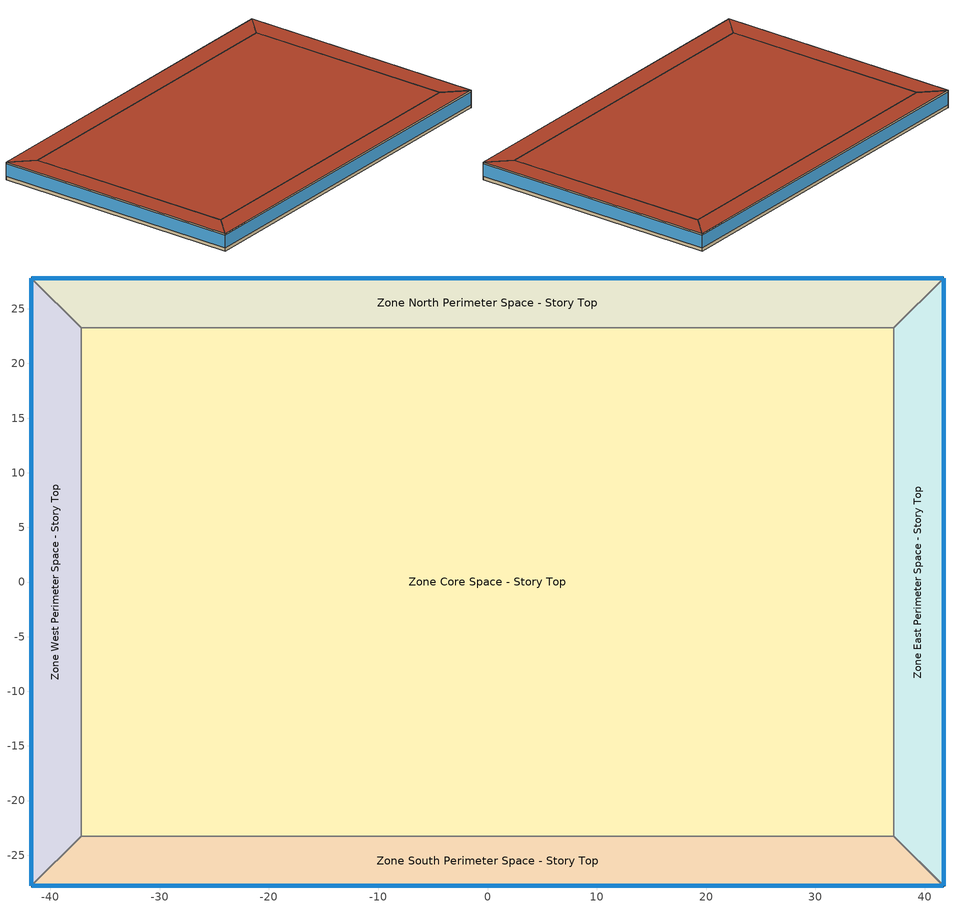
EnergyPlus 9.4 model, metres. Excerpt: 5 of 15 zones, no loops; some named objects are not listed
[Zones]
Zone Core Space - Story Top
 floor adiabatic (Typical Interior Floor): -37.16,-23.25 -37.16,23.25 37.16,23.25 37.16,-23.25 z75.29
 wall to Zone West Perimeter Space - Story Top (Typical Interior Wall): -37.16,23.25 -37.16,-23.25 z75.29:79.25
 wall to Zone North Perimeter Space - Story Top (Typical Interior Wall): 37.16,23.25 -37.16,23.25 z75.29:79.25
 wall to Zone East Perimeter Space - Story Top (Typical Interior Wall): 37.16,-23.25 37.16,23.25 z75.29:79.25
 wall to Zone South Perimeter Space - Story Top (Typical Interior Wall): -37.16,-23.25 37.16,-23.25 z75.29:79.25
 roof outside (Typical IEAD Roof - Highly Reflective R-20.83): 37.16,-23.25 37.16,23.25 -37.16,23.25 -37.16,-23.25 z79.25
Zone East Perimeter Space - Story Top
 floor adiabatic (Typical Interior Floor): 41.74,27.82 41.74,-27.82 37.16,-23.25 37.16,23.25 z75.29
 wall outside (Typical Insulated Exterior Mass Wall R-6.62): 41.74,-27.82 41.74,27.82 z75.29:79.25
 wall to Zone South Perimeter Space - Story Top (Typical Interior Wall): 37.16,-23.25 41.74,-27.82 z75.29:79.25
 wall to Zone North Perimeter Space - Story Top (Typical Interior Wall): 41.74,27.82 37.16,23.25 z75.29:79.25
 window (VIG): 41.74,-27.8 41.74,27.8 z76.05:78.82
 roof outside (Typical IEAD Roof - Highly Reflective R-20.83): 37.16,23.25 37.16,-23.25 41.74,-27.82 41.74,27.82 z79.25
Zone North Perimeter Space - Story Top
 floor adiabatic (Typical Interior Floor): -41.74,27.82 41.74,27.82 37.16,23.25 -37.16,23.25 z75.29
 wall outside (Typical Insulated Exterior Mass Wall R-6.62): 41.74,27.82 -41.74,27.82 z75.29:79.25
 wall to Zone West Perimeter Space - Story Top (Typical Interior Wall): -41.74,27.82 -37.16,23.25 z75.29:79.25
 window (VIG): 41.71,27.82 -41.71,27.82 z76.05:78.82
 roof outside (Typical IEAD Roof - Highly Reflective R-20.83): -37.16,23.25 37.16,23.25 41.74,27.82 -41.74,27.82 z79.25
Zone South Perimeter Space - Story Top
 floor adiabatic (Typical Interior Floor): 41.74,-27.82 -41.74,-27.82 -37.16,-23.25 37.16,-23.25 z75.29
 wall outside (Typical Insulated Exterior Mass Wall R-6.62): -41.74,-27.82 41.74,-27.82 z75.29:79.25
 wall to Zone West Perimeter Space - Story Top (Typical Interior Wall): -37.16,-23.25 -41.74,-27.82 z75.29:79.25
 window (VIG): -41.71,-27.82 41.71,-27.82 z76.05:78.82
 roof outside (Typical IEAD Roof - Highly Reflective R-20.83): 37.16,-23.25 -37.16,-23.25 -41.74,-27.82 41.74,-27.82 z79.25
Zone West Perimeter Space - Story Top
 floor adiabatic (Typical Interior Floor): -41.74,-27.82 -41.74,27.82 -37.16,23.25 -37.16,-23.25 z75.29
 wall outside (Typical Insulated Exterior Mass Wall R-6.62): -41.74,27.82 -41.74,-27.82 z75.29:79.25
 window (VIG): -41.74,27.8 -41.74,-27.8 z76.05:78.82
 roof outside (Typical IEAD Roof - Highly Reflective R-20.83): -37.16,-23.25 -37.16,23.25 -41.74,27.82 -41.74,-27.82 z79.25
[Building]
90.1-2010|MediumOffice: Terrain=City
[Site:Location]
Tucson International Ap_AZ_USA: Latitude {deg}=32.13; Longitude {deg}=-110.95; Time Zone {hr}=-7; Elevation {m}=777
[Site:GroundTemperature:FCfactorMethod]
January Ground Temperature {C}=20.9; February Ground Temperature {C}=15.4; March Ground Temperature {C}=11.9; April Ground Temperature {C}=14.8; May Ground Temperature {C}=12.7; June Ground Temperature {C}=15.4; July Ground Temperature {C}=23.3; August Ground Temperature {C}=26.3; September Ground Temperature {C}=31.2; October Ground Temperature {C}=30.4; November Ground Temperature {C}=29.8; December Ground Temperature {C}=27.8
[Site:WaterMainsTemperature]
Calculation Method=Correlation; Annual Average Outdoor Air Temperature {C}=20.3917; Maximum Difference In Monthly Average Outdoor Air Temperatures {deltaC}=20.1
[SizingPeriod:DesignDay] Day of Month=21; Dry-Bulb Temperature Range Modifier Type=DefaultMultipliers; Humidity Condition Type=Wetbulb; Barometric Pressure {Pa}=92332; Rain Indicator=No; Snow Indicator=No; Daylight Saving Time Indicator=No
Name | Month | Day Type | Maximum Dry-Bulb Temperature {C} | Daily Dry-Bulb Temperature Range {deltaC} | Wetbulb or DewPoint at Maximum Dry-Bulb {C} | Wind Speed {m/s} | Wind Direction {deg} | Solar Model Indicator | ASHRAE Clear Sky Optical Depth for Beam Irradiance (taub) | ASHRAE Clear Sky Optical Depth for Diffuse Irradiance (taud) | Sky Clearness
Tucson International Ap Ann Clg .4% Condns DB=>MWB 1 | 7 | SummerDesignDay | 41.1 | 13.8 | 19 | 5 | 300 | ASHRAETau | 0.555 | 1.73
Tucson International Ap Ann Clg .4% Condns WB=>MDB 1 | 7 | SummerDesignDay | 31.6 | 13.8 | 22.5 | 5 | 300 | ASHRAETau | 0.555 | 1.73
Tucson International Ap Ann Htg 99.6% Condns DB 1 | 12 | WinterDesignDay | -0.2 | 0 | -0.2 | 2.5 | 140 | ASHRAEClearSky |  |  | 0
[Material]
Name | Roughness | Thickness {m} | Conductivity {W/m-K} | Density {kg/m3} | Specific Heat {J/kg-K} | Thermal Absorptance | Solar Absorptance | Visible Absorptance
1/2IN Gypsum | Smooth | 0.0127 | 0.16 | 784.9 | 830 | 0.9 | 0.4 | 0.4
100mm Normalweight concrete floor | MediumRough | 0.1016 | 2.31045 | 2322 | 832.557 | 0.9 | 0.7 | 0.7
1IN Stucco | Smooth | 0.0253 | 0.6918 | 1858 | 837 | 0.9 | 0.7 | 0.92
8IN CONCRETE HW RefBldg | Rough | 0.2032 | 1.311 | 2240 | 836.8 | 0.9 | 0.7 | 0.7
G01 13mm gypsum board | Smooth | 0.0127 | 0.160031 | 800.001 | 1090.73 | 0.9 | 0.7 | 0.5
Metal Roof Surface | Smooth | 0.0008 | 45.28 | 7824 | 500 | 0.9 | 0.7 | 0.7
Roof Membrane - Highly Reflective | VeryRough | 0.0095 | 0.16 | 1121.29 | 1460 | 0.75 | 0.45 | 0.7
Std Wood 6inch 1 | MediumSmooth | 0.15 | 0.12 | 540 | 1210 | 0.9 | 0.7 | 0.7
[Material:NoMass] Roughness=Smooth; Thermal Absorptance=0.9; Solar Absorptance=0.7
Name | Thermal Resistance {m2-K/W} | Visible Absorptance
CP02 CARPET PAD | 0.21648 | 0.8
Typical Insulation R-19.72 | 3.4722 | 0.7
Typical Insulation R-4.23 | 0.745657 | 0.7
[WindowMaterial:Glazing] Optical Data Type=Spectral; Infrared Transmittance at Normal Incidence=0; Front Side Infrared Hemispherical Emissivity=0.84
Name | Window Glass Spectral Data Set | Thickness {m} | Back Side Infrared Hemispherical Emissivity | Conductivity {W/m-K}
Glass_6296_Layer | Glass_6296_Layer_SpecDat | 0.00566 | 0.029715 | 1
Glass_6381_Layer | Glass_6381_Layer_SpecDat | 0.00566 | 0.085882 | 1
Glass_5004_Layer | Glass_5004_Layer_SpecDat | 0.005664 | 0.84 | 1.000345
[Construction]
InteriorFurnishings 1: Std Wood 6inch 1
Typical IEAD Roof - Highly Reflective R-20.83: Roof Membrane - Highly Reflective, Typical Insulation R-19.72, Metal Roof Surface
Typical Insulated Exterior Mass Wall R-6.62: 1IN Stucco, 8IN CONCRETE HW RefBldg, Typical Insulation R-4.23, 1/2IN Gypsum
Typical Interior Floor: 100mm Normalweight concrete floor, CP02 CARPET PAD
Typical Interior Wall: G01 13mm gypsum board, G01 13mm gypsum board
VIG: Glass_6296_Layer, Gap_2_W_0_0120, Glass_6381_Layer, Gap_300_W_0_0003, Glass_5004_Layer
[WindowMaterial:Gas]
Name | Gas Type | Thickness {m} | Conductivity Coefficient A {W/m-K} | Conductivity Coefficient B {W/m-K2} | Conductivity Coefficient C {W/m-K3} | Viscosity Coefficient A {kg/m-s} | Viscosity Coefficient B {kg/m-s-K} | Viscosity Coefficient C {kg/m-s-K2} | Specific Heat Coefficient A {J/kg-K} | Specific Heat Coefficient B {J/kg-K2} | Specific Heat Coefficient C {J/kg-K3} | Molecular Weight {g/mol} | Specific Heat Ratio
Gap_2_W_0_0120 | Argon | 0.012
Gap_300_W_0_0003 | Custom | 0.0003 | 0.00001 | 0.00001 | 0.00001 | 0.00001 | 0.00001 | 0.00001 | 0.00001 | 0.00001 | 0.00001 | 20 | 1.1
[MaterialProperty:GlazingSpectralData] Wavelength 1 {micron}=0.3; Wavelength 2 {micron}=0.305; Wavelength 3 {micron}=0.31; Wavelength 4 {micron}=0.315; Wavelength 5 {micron}=0.32; Wavelength 6 {micron}=0.325; Wavelength 7 {micron}=0.33; Wavelength 8 {micron}=0.335; Wavelength 9 {micron}=0.34; Wavelength 10 {micron}=0.345; Wavelength 11 {micron}=0.35; Wavelength 12 {micron}=0.355; Wavelength 13 {micron}=0.36; Wavelength 14 {micron}=0.365; Wavelength 15 {micron}=0.37; Wavelength 16 {micron}=0.375; Wavelength 17 {micron}=0.38; Wavelength 18 {micron}=0.385; Wavelength 19 {micron}=0.39; Wavelength 20 {micron}=0.395; Wavelength 21 {micron}=0.4; Wavelength 22 {micron}=0.41; Wavelength 23 {micron}=0.42; Wavelength 24 {micron}=0.43; Wavelength 25 {micron}=0.44; Wavelength 26 {micron}=0.45; Wavelength 27 {micron}=0.46; Wavelength 28 {micron}=0.47; Wavelength 29 {micron}=0.48; Wavelength 30 {micron}=0.49; Wavelength 31 {micron}=0.5; Wavelength 32 {micron}=0.51; Wavelength 33 {micron}=0.52; Wavelength 34 {micron}=0.53; Wavelength 35 {micron}=0.54; Wavelength 36 {micron}=0.55; Wavelength 37 {micron}=0.56; Wavelength 38 {micron}=0.57; Wavelength 39 {micron}=0.58; Wavelength 40 {micron}=0.59; Wavelength 41 {micron}=0.6; Wavelength 42 {micron}=0.61; Wavelength 43 {micron}=0.62; Wavelength 44 {micron}=0.63; Wavelength 45 {micron}=0.64; Wavelength 46 {micron}=0.65; Wavelength 47 {micron}=0.66; Wavelength 48 {micron}=0.67; Wavelength 49 {micron}=0.68; Wavelength 50 {micron}=0.69; Wavelength 51 {micron}=0.7; Wavelength 52 {micron}=0.71; Wavelength 53 {micron}=0.72; Wavelength 54 {micron}=0.73; Wavelength 55 {micron}=0.74; Wavelength 56 {micron}=0.75; Wavelength 57 {micron}=0.76; Wavelength 58 {micron}=0.77; Wavelength 59 {micron}=0.78; Wavelength 60 {micron}=0.79; Wavelength 61 {micron}=0.8; Wavelength 62 {micron}=0.81; Wavelength 63 {micron}=0.82; Wavelength 64 {micron}=0.83; Wavelength 65 {micron}=0.84; Wavelength 66 {micron}=0.85; Wavelength 67 {micron}=0.86; Wavelength 68 {micron}=0.87; Wavelength 69 {micron}=0.88; Wavelength 70 {micron}=0.89; Wavelength 71 {micron}=0.9; Wavelength 72 {micron}=0.91; Wavelength 73 {micron}=0.92; Wavelength 74 {micron}=0.93; Wavelength 75 {micron}=0.94; Wavelength 76 {micron}=0.95; Wavelength 77 {micron}=0.96; Wavelength 78 {micron}=0.97; Wavelength 79 {micron}=0.98; Wavelength 80 {micron}=0.99; Wavelength 81 {micron}=1; Wavelength 82 {micron}=1.05; Wavelength 83 {micron}=1.1; Wavelength 84 {micron}=1.15; Wavelength 85 {micron}=1.2; Wavelength 86 {micron}=1.25; Wavelength 87 {micron}=1.3; Wavelength 88 {micron}=1.35; Wavelength 89 {micron}=1.4; Wavelength 90 {micron}=1.45; Wavelength 91 {micron}=1.5; Wavelength 92 {micron}=1.55; Wavelength 93 {micron}=1.6; Wavelength 94 {micron}=1.65; Wavelength 95 {micron}=1.7; Wavelength 96 {micron}=1.75; Wavelength 97 {micron}=1.8; Wavelength 98 {micron}=1.85; Wavelength 99 {micron}=1.9; Wavelength 100 {micron}=1.95; Wavelength 101 {micron}=2; Wavelength 102 {micron}=2.05; Wavelength 103 {micron}=2.1; Wavelength 104 {micron}=2.15; Wavelength 105 {micron}=2.2; Wavelength 106 {micron}=2.25; Wavelength 107 {micron}=2.3; Wavelength 108 {micron}=2.35; Wavelength 109 {micron}=2.4; Wavelength 110 {micron}=2.45; Wavelength 111 {micron}=2.5
Name | Transmittance 1 | Front Reflectance 1 | Back Reflectance 1 | Transmittance 2 | Front Reflectance 2 | Back Reflectance 2 | Transmittance 3 | Front Reflectance 3 | Back Reflectance 3 | Transmittance 4 | Front Reflectance 4 | Back Reflectance 4 | Transmittance 5 | Front Reflectance 5 | Back Reflectance 5 | Transmittance 6 | Front Reflectance 6 | Back Reflectance 6 | Transmittance 7 | Front Reflectance 7 | Back Reflectance 7 | Transmittance 8 | Front Reflectance 8 | Back Reflectance 8 | Transmittance 9 | Front Reflectance 9 | Back Reflectance 9 | Transmittance 10 | Front Reflectance 10 | Back Reflectance 10 | Transmittance 11 | Front Reflectance 11 | Back Reflectance 11 | Transmittance 12 | Front Reflectance 12 | Back Reflectance 12 | Transmittance 13 | Front Reflectance 13 | Back Reflectance 13 | Transmittance 14 | Front Reflectance 14 | Back Reflectance 14 | Transmittance 15 | Front Reflectance 15 | Back Reflectance 15 | Transmittance 16 | Front Reflectance 16 | Back Reflectance 16 | Transmittance 17 | Front Reflectance 17 | Back Reflectance 17 | Transmittance 18 | Front Reflectance 18 | Back Reflectance 18 | Transmittance 19 | Front Reflectance 19 | Back Reflectance 19 | Transmittance 20 | Front Reflectance 20 | Back Reflectance 20 | Transmittance 21 | Front Reflectance 21 | Back Reflectance 21 | Transmittance 22 | Front Reflectance 22 | Back Reflectance 22 | Transmittance 23 | Front Reflectance 23 | Back Reflectance 23 | Transmittance 24 | Front Reflectance 24 | Back Reflectance 24 | Transmittance 25 | Front Reflectance 25 | Back Reflectance 25 | Transmittance 26 | Front Reflectance 26 | Back Reflectance 26 | Transmittance 27 | Front Reflectance 27 | Back Reflectance 27 | Transmittance 28 | Front Reflectance 28 | Back Reflectance 28 | Transmittance 29 | Front Reflectance 29 | Back Reflectance 29 | Transmittance 30 | Front Reflectance 30 | Back Reflectance 30 | Transmittance 31 | Front Reflectance 31 | Back Reflectance 31 | Transmittance 32 | Front Reflectance 32 | Back Reflectance 32 | Transmittance 33 | Front Reflectance 33 | Back Reflectance 33 | Transmittance 34 | Front Reflectance 34 | Back Reflectance 34 | Transmittance 35 | Front Reflectance 35 | Back Reflectance 35 | Transmittance 36 | Front Reflectance 36 | Back Reflectance 36 | Transmittance 37 | Front Reflectance 37 | Back Reflectance 37 | Transmittance 38 | Front Reflectance 38 | Back Reflectance 38 | Transmittance 39 | Front Reflectance 39 | Back Reflectance 39 | Transmittance 40 | Front Reflectance 40 | Back Reflectance 40 | Transmittance 41 | Front Reflectance 41 | Back Reflectance 41 | Transmittance 42 | Front Reflectance 42 | Back Reflectance 42 | Transmittance 43 | Front Reflectance 43 | Back Reflectance 43 | Transmittance 44 | Front Reflectance 44 | Back Reflectance 44 | Transmittance 45 | Front Reflectance 45 | Back Reflectance 45 | Transmittance 46 | Front Reflectance 46 | Back Reflectance 46 | Transmittance 47 | Front Reflectance 47 | Back Reflectance 47 | Transmittance 48 | Front Reflectance 48 | Back Reflectance 48 | Transmittance 49 | Front Reflectance 49 | Back Reflectance 49 | Transmittance 50 | Front Reflectance 50 | Back Reflectance 50 | Transmittance 51 | Front Reflectance 51 | Back Reflectance 51 | Transmittance 52 | Front Reflectance 52 | Back Reflectance 52 | Transmittance 53 | Front Reflectance 53 | Back Reflectance 53 | Transmittance 54 | Front Reflectance 54 | Back Reflectance 54 | Transmittance 55 | Front Reflectance 55 | Back Reflectance 55 | Transmittance 56 | Front Reflectance 56 | Back Reflectance 56 | Transmittance 57 | Front Reflectance 57 | Back Reflectance 57 | Transmittance 58 | Front Reflectance 58 | Back Reflectance 58 | Transmittance 59 | Front Reflectance 59 | Back Reflectance 59 | Transmittance 60 | Front Reflectance 60 | Back Reflectance 60 | Transmittance 61 | Front Reflectance 61 | Back Reflectance 61 | Transmittance 62 | Front Reflectance 62 | Back Reflectance 62 | Transmittance 63 | Front Reflectance 63 | Back Reflectance 63 | Transmittance 64 | Front Reflectance 64 | Back Reflectance 64 | Transmittance 65 | Front Reflectance 65 | Back Reflectance 65 | Transmittance 66 | Front Reflectance 66 | Back Reflectance 66 | Transmittance 67 | Front Reflectance 67 | Back Reflectance 67 | Transmittance 68 | Front Reflectance 68 | Back Reflectance 68 | Transmittance 69 | Front Reflectance 69 | Back Reflectance 69 | Transmittance 70 | Front Reflectance 70 | Back Reflectance 70 | Transmittance 71 | Front Reflectance 71 | Back Reflectance 71 | Transmittance 72 | Front Reflectance 72 | Back Reflectance 72 | Transmittance 73 | Front Reflectance 73 | Back Reflectance 73 | Transmittance 74 | Front Reflectance 74 | Back Reflectance 74 | Transmittance 75 | Front Reflectance 75 | Back Reflectance 75 | Transmittance 76 | Front Reflectance 76 | Back Reflectance 76 | Transmittance 77 | Front Reflectance 77 | Back Reflectance 77 | Transmittance 78 | Front Reflectance 78 | Back Reflectance 78 | Transmittance 79 | Front Reflectance 79 | Back Reflectance 79 | Transmittance 80 | Front Reflectance 80 | Back Reflectance 80 | Transmittance 81 | Front Reflectance 81 | Back Reflectance 81 | Transmittance 82 | Front Reflectance 82 | Back Reflectance 82 | Transmittance 83 | Front Reflectance 83 | Back Reflectance 83 | Transmittance 84 | Front Reflectance 84 | Back Reflectance 84 | Transmittance 85 | Front Reflectance 85 | Back Reflectance 85 | Transmittance 86 | Front Reflectance 86 | Back Reflectance 86 | Transmittance 87 | Front Reflectance 87 | Back Reflectance 87 | Transmittance 88 | Front Reflectance 88 | Back Reflectance 88 | Transmittance 89 | Front Reflectance 89 | Back Reflectance 89 | Transmittance 90 | Front Reflectance 90 | Back Reflectance 90 | Transmittance 91 | Front Reflectance 91 | Back Reflectance 91 | Transmittance 92 | Front Reflectance 92 | Back Reflectance 92 | Transmittance 93 | Front Reflectance 93 | Back Reflectance 93 | Transmittance 94 | Front Reflectance 94 | Back Reflectance 94 | Transmittance 95 | Front Reflectance 95 | Back Reflectance 95 | Transmittance 96 | Front Reflectance 96 | Back Reflectance 96 | Transmittance 97 | Front Reflectance 97 | Back Reflectance 97 | Transmittance 98 | Front Reflectance 98 | Back Reflectance 98 | Transmittance 99 | Front Reflectance 99 | Back Reflectance 99 | Transmittance 100 | Front Reflectance 100 | Back Reflectance 100 | Transmittance 101 | Front Reflectance 101 | Back Reflectance 101 | Transmittance 102 | Front Reflectance 102 | Back Reflectance 102 | Transmittance 103 | Front Reflectance 103 | Back Reflectance 103 | Transmittance 104 | Front Reflectance 104 | Back Reflectance 104 | Transmittance 105 | Front Reflectance 105 | Back Reflectance 105 | Transmittance 106 | Front Reflectance 106 | Back Reflectance 106 | Transmittance 107 | Front Reflectance 107 | Back Reflectance 107 | Transmittance 108 | Front Reflectance 108 | Back Reflectance 108 | Transmittance 109 | Front Reflectance 109 | Back Reflectance 109 | Transmittance 110 | Front Reflectance 110 | Back Reflectance 110 | Transmittance 111 | Front Reflectance 111 | Back Reflectance 111
Glass_6296_Layer_SpecDat | 0.003 | 0.0517 | 0.3658 | 0.0056 | 0.0536 | 0.3787 | 0.0092 | 0.0577 | 0.3963 | 0.0133 | 0.0634 | 0.416 | 0.0177 | 0.0709 | 0.4343 | 0.0219 | 0.078 | 0.4477 | 0.0261 | 0.0848 | 0.4583 | 0.03 | 0.0902 | 0.4608 | 0.034 | 0.0927 | 0.447 | 0.0384 | 0.0946 | 0.427 | 0.0442 | 0.0997 | 0.4112 | 0.0528 | 0.1086 | 0.4001 | 0.0668 | 0.1221 | 0.3962 | 0.0873 | 0.1387 | 0.3989 | 0.1141 | 0.1576 | 0.4051 | 0.144 | 0.1753 | 0.4049 | 0.1808 | 0.1906 | 0.3904 | 0.2173 | 0.2013 | 0.3668 | 0.257 | 0.2084 | 0.3358 | 0.2969 | 0.2116 | 0.301 | 0.3381 | 0.2113 | 0.2634 | 0.4153 | 0.2017 | 0.1901 | 0.4803 | 0.1848 | 0.1293 | 0.528 | 0.1651 | 0.0873 | 0.5585 | 0.1463 | 0.0632 | 0.5748 | 0.1298 | 0.0527 | 0.5824 | 0.1174 | 0.0507 | 0.5845 | 0.1081 | 0.0524 | 0.584 | 0.102 | 0.0551 | 0.5834 | 0.0981 | 0.057 | 0.5836 | 0.0966 | 0.0565 | 0.583 | 0.0969 | 0.0541 | 0.5821 | 0.0977 | 0.0499 | 0.5812 | 0.0979 | 0.044 | 0.5798 | 0.0974 | 0.0372 | 0.5768 | 0.0954 | 0.0304 | 0.5731 | 0.0919 | 0.0245 | 0.5671 | 0.0868 | 0.0208 | 0.5583 | 0.0809 | 0.0203 | 0.5471 | 0.0746 | 0.0241 | 0.5328 | 0.0682 | 0.0331 | 0.516 | 0.0627 | 0.0476 | 0.4964 | 0.0589 | 0.0681 | 0.4738 | 0.0573 | 0.0941 | 0.4493 | 0.0581 | 0.1252 | 0.4237 | 0.0619 | 0.1609 | 0.3971 | 0.0685 | 0.1995 | 0.3703 | 0.078 | 0.2406 | 0.3437 | 0.0899 | 0.2827 | 0.318 | 0.1041 | 0.325 | 0.2928 | 0.1201 | 0.3669 | 0.2694 | 0.1376 | 0.4076 | 0.2473 | 0.156 | 0.4465 | 0.2268 | 0.1753 | 0.4837 | 0.2081 | 0.1944 | 0.5177 | 0.1906 | 0.2139 | 0.5506 | 0.1748 | 0.2337 | 0.5811 | 0.1604 | 0.2521 | 0.6075 | 0.1473 | 0.2711 | 0.6337 | 0.1353 | 0.289 | 0.6569 | 0.1246 | 0.3064 | 0.6785 | 0.1149 | 0.3235 | 0.6991 | 0.1061 | 0.338 | 0.7141 | 0.0983 | 0.3531 | 0.7294 | 0.0906 | 0.3693 | 0.7449 | 0.0841 | 0.3842 | 0.7603 | 0.0786 | 0.3977 | 0.7729 | 0.0734 | 0.409 | 0.7827 | 0.0686 | 0.4206 | 0.7923 | 0.0643 | 0.4321 | 0.802 | 0.0603 | 0.4437 | 0.812 | 0.0566 | 0.4539 | 0.8195 | 0.053 | 0.4645 | 0.8283 | 0.0503 | 0.4741 | 0.8353 | 0.0472 | 0.4835 | 0.8421 | 0.0446 | 0.4925 | 0.8485 | 0.0421 | 0.5014 | 0.8546 | 0.0399 | 0.5096 | 0.8602 | 0.0379 | 0.5182 | 0.8659 | 0.036 | 0.5251 | 0.8686 | 0.0343 | 0.533 | 0.8743 | 0.027 | 0.5658 | 0.8912 | 0.0217 | 0.5954 | 0.9055 | 0.0178 | 0.6193 | 0.9144 | 0.0149 | 0.6403 | 0.9215 | 0.0126 | 0.6607 | 0.9289 | 0.0108 | 0.6787 | 0.933 | 0.0094 | 0.6963 | 0.9376 | 0.0084 | 0.7102 | 0.9422 | 0.0073 | 0.726 | 0.9433 | 0.0067 | 0.7445 | 0.9479 | 0.0062 | 0.7569 | 0.9485 | 0.0054 | 0.7689 | 0.9516 | 0.005 | 0.7764 | 0.9528 | 0.0045 | 0.7812 | 0.9546 | 0.0042 | 0.782 | 0.9549 | 0.0038 | 0.7828 | 0.9576 | 0.0035 | 0.7826 | 0.9589 | 0.0033 | 0.7811 | 0.9591 | 0.0026 | 0.7786 | 0.9596 | 0.0029 | 0.7754 | 0.9597 | 0.0025 | 0.775 | 0.9614 | 0.0025 | 0.7716 | 0.9603 | 0.0022 | 0.7637 | 0.9625 | 0.002 | 0.7269 | 0.962 | 0.0019 | 0.7236 | 0.9635 | 0.0018 | 0.731 | 0.9619 | 0.0017 | 0.7323 | 0.9642 | 0.0014 | 0.7231 | 0.9638 | 0.0016 | 0.7028 | 0.9648 | 0.0014 | 0.6812 | 0.9634
Glass_5004_Layer_SpecDat | 0.3137 | 0.0499 | 0.0323 | 0.4279 | 0.0563 | 0.057 | 0.5314 | 0.0612 | 0.0631 | 0.6222 | 0.0665 | 0.0692 | 0.6985 | 0.0714 | 0.0748 | 0.7594 | 0.0759 | 0.0796 | 0.8061 | 0.0794 | 0.0835 | 0.8399 | 0.082 | 0.086 | 0.8639 | 0.0839 | 0.0881 | 0.8797 | 0.0849 | 0.0889 | 0.8901 | 0.0857 | 0.0895 | 0.8972 | 0.0863 | 0.0901 | 0.9013 | 0.0865 | 0.09 | 0.9037 | 0.0864 | 0.0893 | 0.9054 | 0.0863 | 0.0882 | 0.9058 | 0.0862 | 0.0879 | 0.9056 | 0.0861 | 0.0879 | 0.9066 | 0.0859 | 0.0875 | 0.9075 | 0.0859 | 0.0869 | 0.908 | 0.0858 | 0.0867 | 0.9081 | 0.0855 | 0.0862 | 0.908 | 0.0853 | 0.086 | 0.9081 | 0.0849 | 0.0856 | 0.9085 | 0.0846 | 0.0854 | 0.9087 | 0.0844 | 0.0851 | 0.9093 | 0.0842 | 0.0849 | 0.9102 | 0.0839 | 0.0844 | 0.9101 | 0.0835 | 0.0839 | 0.9107 | 0.0833 | 0.0839 | 0.9114 | 0.0833 | 0.0837 | 0.9118 | 0.083 | 0.0831 | 0.9123 | 0.0827 | 0.083 | 0.912 | 0.0825 | 0.0828 | 0.9121 | 0.0824 | 0.0828 | 0.912 | 0.0822 | 0.0827 | 0.9122 | 0.0821 | 0.0828 | 0.9119 | 0.0819 | 0.0827 | 0.9116 | 0.0818 | 0.0828 | 0.9109 | 0.0815 | 0.0825 | 0.9104 | 0.0814 | 0.0826 | 0.9096 | 0.0812 | 0.0824 | 0.9091 | 0.081 | 0.0823 | 0.908 | 0.0807 | 0.0821 | 0.9068 | 0.0806 | 0.0822 | 0.9062 | 0.0804 | 0.0821 | 0.9051 | 0.0802 | 0.0822 | 0.9039 | 0.0799 | 0.0819 | 0.903 | 0.0798 | 0.0816 | 0.9017 | 0.0795 | 0.0816 | 0.9006 | 0.0793 | 0.0816 | 0.8994 | 0.0791 | 0.0815 | 0.8988 | 0.079 | 0.0814 | 0.8974 | 0.0788 | 0.0813 | 0.896 | 0.0786 | 0.0812 | 0.8951 | 0.0785 | 0.081 | 0.893 | 0.0782 | 0.0808 | 0.8916 | 0.0779 | 0.0805 | 0.8908 | 0.0778 | 0.0805 | 0.8886 | 0.0776 | 0.08 | 0.8876 | 0.0774 | 0.0799 | 0.8866 | 0.0771 | 0.0795 | 0.8858 | 0.0773 | 0.0798 | 0.8842 | 0.077 | 0.0795 | 0.884 | 0.0768 | 0.0791 | 0.8825 | 0.0767 | 0.0793 | 0.8791 | 0.0762 | 0.0784 | 0.8796 | 0.0777 | 0.0802 | 0.8798 | 0.0773 | 0.08 | 0.8789 | 0.0772 | 0.0796 | 0.8778 | 0.077 | 0.0797 | 0.877 | 0.0768 | 0.0789 | 0.8763 | 0.0766 | 0.0789 | 0.8753 | 0.0763 | 0.0782 | 0.8745 | 0.0763 | 0.0786 | 0.874 | 0.0764 | 0.0788 | 0.8734 | 0.0761 | 0.0783 | 0.8727 | 0.076 | 0.0782 | 0.8721 | 0.0759 | 0.0781 | 0.8716 | 0.0758 | 0.0781 | 0.8711 | 0.0758 | 0.0781 | 0.8708 | 0.0756 | 0.078 | 0.869 | 0.0754 | 0.0776 | 0.8684 | 0.075 | 0.0772 | 0.8684 | 0.0748 | 0.077 | 0.8688 | 0.0747 | 0.0768 | 0.8698 | 0.0746 | 0.0766 | 0.8715 | 0.0746 | 0.0764 | 0.8737 | 0.0745 | 0.0761 | 0.874 | 0.0744 | 0.0762 | 0.878 | 0.0746 | 0.0762 | 0.8827 | 0.0747 | 0.0763 | 0.8858 | 0.0748 | 0.0763 | 0.8882 | 0.0748 | 0.0761 | 0.8887 | 0.0745 | 0.0756 | 0.8884 | 0.0744 | 0.0756 | 0.8862 | 0.074 | 0.0751 | 0.8828 | 0.0735 | 0.0745 | 0.8801 | 0.0731 | 0.0741 | 0.8767 | 0.0725 | 0.0734 | 0.8746 | 0.0725 | 0.0734 | 0.8705 | 0.0718 | 0.0724 | 0.8678 | 0.0715 | 0.0722 | 0.865 | 0.0711 | 0.072 | 0.8581 | 0.0701 | 0.0705 | 0.8366 | 0.0686 | 0.0692 | 0.83 | 0.0681 | 0.0686 | 0.8356 | 0.0688 | 0.0697 | 0.8346 | 0.0676 | 0.0682 | 0.8297 | 0.0678 | 0.0674 | 0.8133 | 0.0661 | 0.0659 | 0.8014 | 0.0646 | 0.0641
[Zone] Multiplier=1; Part of Total Floor Area=Yes
Zone Core Space - Story Top; Zone East Perimeter Space - Story Top; Zone North Perimeter Space - Story Top; Zone South Perimeter Space - Story Top; Zone West Perimeter Space - Story Top
[InternalMass] Construction=InteriorFurnishings 1
Name | Zone or ZoneList | Surface Area {m2}
Core Space - Story Top Mass | Zone Core Space - Story Top | 6913.27
East Perimeter Space - Story Top Mass | Zone East Perimeter Space - Story Top | 467.045
North Perimeter Space - Story Top Mass | Zone North Perimeter Space - Story Top | 721.47
South Perimeter Space - Story Top Mass | Zone South Perimeter Space - Story Top | 721.47
West Perimeter Space - Story Top Mass | Zone West Perimeter Space - Story Top | 467.045
[ZoneInfiltration:DesignFlowRate] Schedule=Always On Discrete; Design Flow Rate Calculation Method=Flow/ExteriorArea; Constant Term Coefficient=0; Temperature Term Coefficient=0; Velocity Term Coefficient=0.224; Velocity Squared Term Coefficient=0
Name | Zone or ZoneList | Flow per Exterior Surface Area {m3/s-m2}
East Perimeter Space - Story Top Infiltration | Zone East Perimeter Space - Story Top | 0.00027662
North Perimeter Space - Story Top Infiltration | Zone North Perimeter Space - Story Top | 0.000272439
South Perimeter Space - Story Top Infiltration | Zone South Perimeter Space - Story Top | 0.000272439
West Perimeter Space - Story Top Infiltration | Zone West Perimeter Space - Story Top | 0.00027662
[Daylighting:Controls] Lighting Control Type=Stepped; Minimum Input Power Fraction for Continuous or ContinuousOff Dimming Control=0.3; Minimum Light Output Fraction for Continuous or ContinuousOff Dimming Control=0.2; Number of Stepped Control Steps=3; Probability Lighting will be Reset When Needed in Manual Stepped Control=1; Glare Calculation Azimuth Angle of View Direction Clockwise from Zone y-Axis {deg}=0; Maximum Allowable Discomfort Glare Index=22; Illuminance Setpoint at Reference Point 1 {lux}=500
Name | Zone | Glare Calculation Daylighting Reference Point | Daylighting Reference Point Name 1 | Fraction of Zone Controlled by Reference Point 1
Zone East Perimeter Space - Story Top DaylightingControls | Zone East Perimeter Space - Story Top | East Perimeter Space - Story Top Daylt Sensor 1 | East Perimeter Space - Story Top Daylt Sensor 1 | 0.537
Zone North Perimeter Space - Story Top DaylightingControls | Zone North Perimeter Space - Story Top | North Perimeter Space - Story Top Daylt Sensor 1 | North Perimeter Space - Story Top Daylt Sensor 1 | 0.533
Zone South Perimeter Space - Story Top DaylightingControls | Zone South Perimeter Space - Story Top | South Perimeter Space - Story Top Daylt Sensor 1 | South Perimeter Space - Story Top Daylt Sensor 1 | 0.533
Zone West Perimeter Space - Story Top DaylightingControls | Zone West Perimeter Space - Story Top | West Perimeter Space - Story Top Daylt Sensor 1 | West Perimeter Space - Story Top Daylt Sensor 1 | 0.537
[Schedule:Constant]
Always On Discrete: Hourly Value=1
